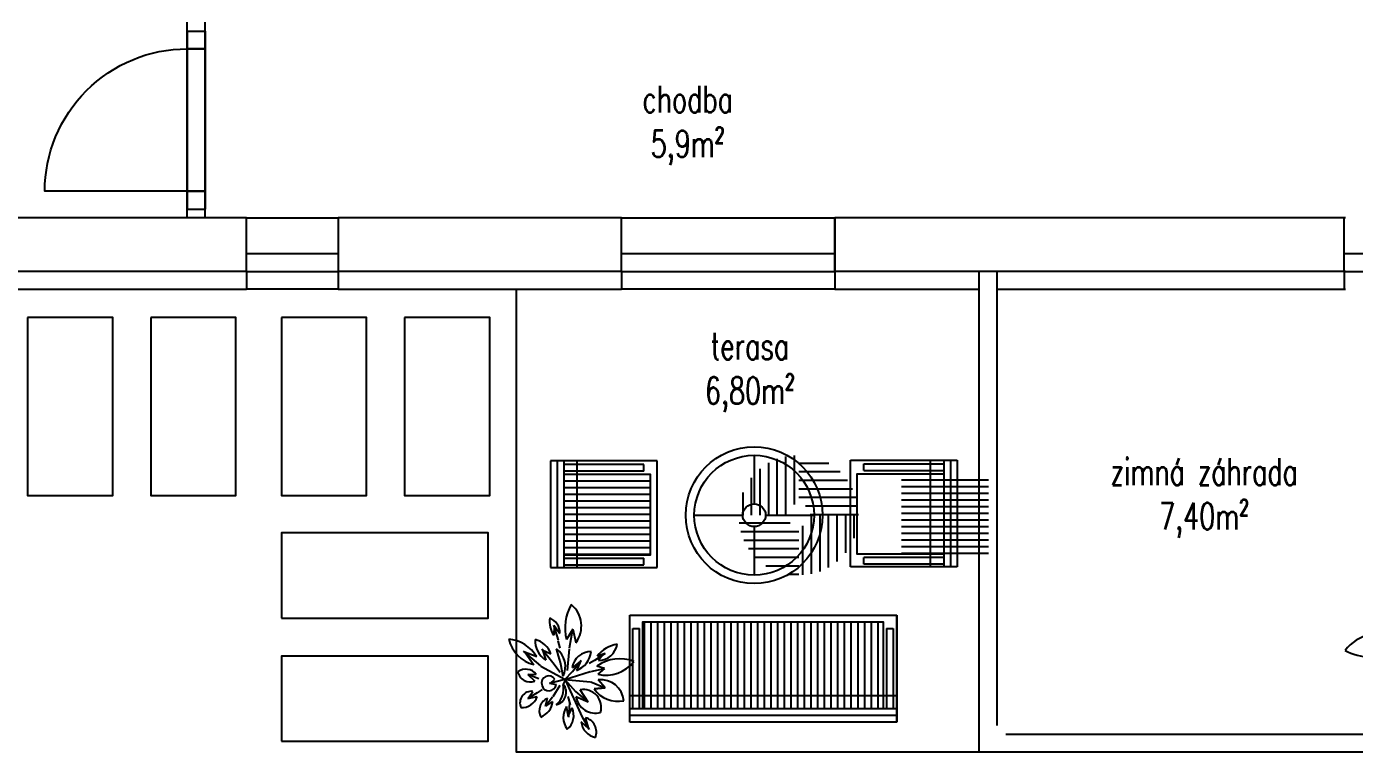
# Model space of a CAD drawing. Header units: millimetres. Extents: x 465413 to 948826, y 2516576 to 3795663.
# Drawn here: x 870302 to 877763, y 2788988 to 2793087 of the extents above; entities that cross this region are included whole.
import ezdxf

# ---------------------------------------------------------------- set-up
doc = ezdxf.new("R2010")
doc.units = ezdxf.units.MM
for name, color, linetype in [('DIM_100', 64, 'Continuous'), ('DVE_REZ', 1, 'Continuous'), ('FURNITURE', 161, 'Continuous'), ('MUR-POH', 64, 'Continuous'), ('MUR_POH', 64, 'Continuous'), ('MUR_REZ', 3, 'Continuous'), ('NAB_ZAR', 14, 'Continuous'), ('SAN-POH', 151, 'Continuous')]:
    doc.layers.add(name, color=color, linetype=linetype)
doc.styles.add('SIMPLEX', font='SIMPLEX.SHX', dxfattribs={"width": 0.7})

# ---------------------------------------------------------------- blocks, each defined once
blk = doc.blocks.new('*X34')
at = {"color": 0}
for p, q in [((18.75, 13.6655), (18.75, 14.3155)), ((18.8, 13.6655), (18.8, 14.3155)), ((18.85, 13.6655), (18.85, 14.3155)), ((18.9, 13.6655), (18.9, 14.3155)), ((18.95, 13.6655), (18.95, 14.3155)), ((19, 13.6655), (19, 14.3155)), ((19.05, 13.6655), (19.05, 14.3155)), ((19.1, 13.6655), (19.1, 14.3155)), ((19.15, 13.6655), (19.15, 14.3155)), ((19.2, 13.6655), (19.2, 14.3155)), ((19.25, 13.6655), (19.25, 14.3155)), ((19.3, 13.6655), (19.3, 14.3155))]:
    blk.add_line(p, q, dxfattribs=at)
blk = doc.blocks.new('*X35')
at = {"color": 0}
for p, q in [((18.7, 13.4478), (18.7, 14.0978)), ((18.75, 13.4478), (18.75, 14.0978)), ((18.8, 13.4478), (18.8, 14.0978)), ((18.85, 13.4478), (18.85, 14.0978)), ((18.9, 13.4478), (18.9, 14.0978)), ((18.95, 13.4478), (18.95, 14.0978)), ((19, 13.4478), (19, 14.0978)), ((19.05, 13.4478), (19.05, 14.0978)), ((19.1, 13.4478), (19.1, 14.0978)), ((19.15, 13.4478), (19.15, 14.0978)), ((19.2, 13.4478), (19.2, 14.0978)), ((19.25, 13.4478), (19.25, 14.0978)), ((19.3, 13.4478), (19.3, 14.0978)), ((19.35, 13.4478), (19.35, 14.0978)), ((19.4, 13.4478), (19.4, 14.0978)), ((19.45, 13.4478), (19.45, 14.0978)), ((19.5, 13.4478), (19.5, 14.0978)), ((19.55, 13.4478), (19.55, 14.0978)), ((19.6, 13.4478), (19.6, 14.0978)), ((19.65, 13.4478), (19.65, 14.0978)), ((19.7, 13.4478), (19.7, 14.0978)), ((19.75, 13.4478), (19.75, 14.0978)), ((19.8, 13.4478), (19.8, 14.0978)), ((19.85, 13.4478), (19.85, 14.0978)), ((19.9, 13.4478), (19.9, 14.0978)), ((19.95, 13.4478), (19.95, 14.0978)), ((20, 13.4478), (20, 14.0978)), ((20.05, 13.4478), (20.05, 14.0978)), ((20.1, 13.4478), (20.1, 14.0978)), ((20.15, 13.4478), (20.15, 14.0978)), ((20.2, 13.4478), (20.2, 14.0978)), ((20.25, 13.4478), (20.25, 14.0978)), ((20.3, 13.4478), (20.3, 14.0978)), ((20.35, 13.4478), (20.35, 14.0978)), ((20.4, 13.4478), (20.4, 14.0978)), ((20.45, 13.4478), (20.45, 14.0978))]:
    blk.add_line(p, q, dxfattribs=at)
blk = doc.blocks.new('*X36')
at = {"color": 0}
for p, q in [((30.188, 18.525), (30.452, 18.525)), ((30.188, 18.45), (30.552, 18.45)), ((30.188, 18.375), (30.617, 18.375)), ((30.188, 18.3), (30.661, 18.3)), ((30.188, 18.225), (30.69, 18.225)), ((30.249, 18.15), (30.707, 18.15)), ((30.288, 18.075), (30.713, 18.075)), ((29.667, 18), (30.112, 18)), ((29.681, 17.925), (30.188, 17.925)), ((29.708, 17.85), (30.188, 17.85)), ((29.749, 17.775), (30.188, 17.775)), ((29.809, 17.7), (30.188, 17.7)), ((29.901, 17.625), (30.188, 17.625)), ((30.097, 17.55), (30.188, 17.55))]:
    blk.add_line(p, q, dxfattribs=at)
blk = doc.blocks.new('*X37')
at = {"color": 0}
for p, q in [((29.925, 18.068), (29.925, 18.526)), ((30, 18.068), (30, 18.561)), ((30.075, 18.068), (30.075, 18.582)), ((30.15, 18.162), (30.15, 18.592)), ((29.85, 18.068), (29.85, 18.474)), ((29.775, 18.068), (29.775, 18.397)), ((29.7, 18.068), (29.7, 18.268)), ((30.3, 17.554), (30.3, 18.068)), ((30.375, 17.576), (30.375, 18.068)), ((30.45, 17.61), (30.45, 18.068)), ((30.525, 17.662), (30.525, 18.068)), ((30.6, 17.739), (30.6, 18.068)), ((30.675, 17.867), (30.675, 18.068)), ((30.225, 17.544), (30.225, 17.974))]:
    blk.add_line(p, q, dxfattribs=at)
blk = doc.blocks.new('TREE_P~1')
at = {"color": 0, "linetype": 'ByBlock'}
for p, q in [((-91, 617), (-146, 823)), ((-144, 815), (-141, 678)), ((-144, 785), (-67, 675)), ((-74, 518), (-92, 615)), ((88, 731), (13, 620)), ((68, 497), (88, 731)), ((88, 731), (145, 597)), ((227, 448), (396, 643)), ((396, 643), (233, 575)), ((356, 462), (396, 643)), ((396, 643), (356, 462)), ((58, 51), (61, 490)), ((-686, 433), (-460, 411)), ((-411, 286), (-686, 433)), ((-683, 433), (-557, 280)), ((-25, 213), (-158, 402)), ((-155, 398), (-23, 279)), ((-144, 381), (-86, 225)), ((58, 51), (227, 439)), ((227, 439), (227, 439)), ((-587, 150), (-847, 156)), ((-838, 156), (-686, 209)), ((-830, 158), (-686, 104)), ((-70, 138), (-396, 279)), ((58, 51), (-25, 213)), ((58, 51), (301, 157)), ((531, 301), (300, 239)), ((301, 157), (531, 301)), ((531, 301), (386, 139)), ((735, 131), (964, 180)), ((955, 178), (762, 184)), ((953, 178), (804, 94)), ((-454, 136), (-580, 144)), ((58, 51), (-265, -257)), ((-75, 14), (-259, -53)), ((58, 51), (49, -99)), ((58, 51), (68, 53)), ((68, 53), (735, 131)), ((68, 53), (70, 55)), ((70, 55), (124, 4)), ((342, 14), (483, 8)), ((449, 9), (666, -79)), ((642, -75), (541, 21)), ((-259, -53), (-528, -153)), ((-519, -150), (-412, -35)), ((-515, -148), (-337, -147)), ((46, -196), (7, -102)), ((49, -99), (41, -212)), ((41, -205), (92, -109)), ((129, -57), (273, -223)), ((663, -78), (489, -55)), ((-277, -256), (-593, -450)), ((-587, -447), (-440, -272)), ((272, -229), (376, -379)), ((378, -381), (343, -249)), ((-560, -430), (-329, -360)), ((-80, -354), (-204, -503)), ((-204, -504), (-64, -427)), ((-203, -502), (-165, -368)), ((104, -354), (129, -446)), ((129, -446), (167, -623)), ((379, -386), (264, -311)), ((164, -610), (84, -507)), ((167, -623), (187, -469))]:
    blk.add_line(p, q, dxfattribs=at)
for centre, radius, start, end in [((621, 817), 639, 140.563, 197.8988), ((-346, 896), 575, 328.6458, 34.5329), ((265, 966), 498, 170.3029, 215.3262), ((-373, 767), 319, 343.2534, 62.5239), ((608, 493), 384, 77.7318, 167.6805), ((208, 924), 485, 287.7269, 353.3689), ((-832, 148), 455, 35.1725, 122.5976), ((-512, 1038), 759, 221.8384, 266.6027), ((55, 507), 315, 161.4501, 243.415), ((-406, 259), 384, 2.9136, 65.0019), ((590, 202), 293, 55.2824, 172.6291), ((430, 464), 328, 262.2896, 356.2544), ((-772, -49), 272, 71.6414, 139.5892), ((966, 46), 246, 51.1111, 145.9654), ((865, 380), 292, 257.8549, 330.7421), ((-803, 480), 394, 243.5199, 287.2599), ((-249, -205), 350, 44.3837, 127.1057), ((-389, -2096), 2171, 79.6239, 91.8656), ((202, -190), 210, 354.7987, 111.9005), ((100, -333), 335, 21.6922, 85.2277), ((578, -268), 292, 21.4559, 97.3107), ((-396, -415), 380, 92.4489, 147.0817), ((-577, 134), 369, 248.0932, 310.529), ((34, -216), 118, 103.4106, 268.148), ((46, -217), 118, 262.5922, 66.6581), ((746, 150), 329, 218.6232, 288.4099), ((-299, -859), 603, 103.499, 156.8265), ((229, -522), 296, 1.4924, 67.3597), ((-812, -49), 574, 265.8156, 327.2626), ((-91, -572), 217, 109.8936, 199.3062), ((-275, -434), 211, 264.4232, 2.0221), ((490, -290), 227, 185.1842, 278.9266), ((257, -587), 190, 155.1092, 275.9038), ((41, -678), 255, 337.3115, 55.0978)]:
    blk.add_arc(centre, radius, start, end, dxfattribs=at)

msp = doc.modelspace()

# ---------------------------------------------------------------- linework, layer by layer
at = {"layer": 'DVE_REZ', "linetype": 'ByBlock'}
msp.add_lwpolyline([(871204.8, 2792161.8), (870404.8, 2792161.8, -0.414214), (871204.8, 2792961.8)], format="xyb", dxfattribs=at)
at = {"layer": 'FURNITURE'}
for p, q in [((873845.6, 2790648), (873245.6, 2790648)), ((873245.6, 2790648), (873245.6, 2790048)), ((873283.1, 2790648), (873283.1, 2790048)), ((873320.6, 2790648), (873320.6, 2790048)), ((873395.6, 2790048), (873395.6, 2790648)), ((873845.6, 2790048), (873845.6, 2790648)), ((874390.2, 2790678.9), (874390.2, 2790406.6)), ((874930.9, 2790051.8), (874930.9, 2790651.8)), ((874930.9, 2790651.8), (875530.9, 2790651.8)), ((875380.9, 2790051.8), (875380.9, 2790651.8)), ((875455.9, 2790651.8), (875455.9, 2790051.8)), ((875493.4, 2790651.8), (875493.4, 2790051.8)), ((875530.9, 2790651.8), (875530.9, 2790051.8)), ((873770.6, 2790627), (873320.6, 2790627)), ((873770.6, 2790589.5), (873320.6, 2790589.5)), ((873808.1, 2790570.7), (873320.6, 2790570.7)), ((873770.6, 2790589.5), (873770.6, 2790627)), ((874968.4, 2790574.6), (875455.9, 2790574.6)), ((875005.9, 2790630.8), (875455.9, 2790630.8)), ((875005.9, 2790593.3), (875005.9, 2790630.8)), ((875005.9, 2790593.3), (875455.9, 2790593.3)), ((874053.9, 2790342.6), (874326.1, 2790342.6)), ((874390.2, 2790278.5), (874390.2, 2790006.2)), ((874454.2, 2790342.6), (874726.5, 2790342.6)), ((875455.9, 2790123.5), (874968.4, 2790123.5)), ((873245.6, 2790048), (873845.6, 2790048)), ((873320.6, 2790119.7), (873808.1, 2790119.7)), ((873320.6, 2790100.9), (873770.6, 2790100.9)), ((873320.6, 2790063.4), (873770.6, 2790063.4)), ((873770.6, 2790063.4), (873770.6, 2790100.9)), ((875530.9, 2790051.8), (874930.9, 2790051.8)), ((875455.9, 2790104.8), (875005.9, 2790104.8)), ((875005.9, 2790067.3), (875005.9, 2790104.8)), ((875455.9, 2790067.3), (875005.9, 2790067.3)), ((873692.4, 2789180.4), (873692.4, 2789780.4)), ((873692.4, 2789780.4), (875192.4, 2789780.4)), ((875192.4, 2789180.4), (875192.4, 2789780.4)), ((875192.4, 2789780.4), (875192.4, 2789180.4)), ((873707.8, 2789255.4), (873707.8, 2789705.4)), ((873707.8, 2789705.4), (873745.3, 2789705.4)), ((873745.3, 2789255.4), (873745.3, 2789705.4)), ((873764.1, 2789255.4), (873764.1, 2789742.9)), ((875115.1, 2789742.9), (875115.1, 2789255.4)), ((875133.9, 2789705.4), (875133.9, 2789255.4)), ((875133.9, 2789705.4), (875171.4, 2789705.4)), ((875171.4, 2789705.4), (875171.4, 2789255.4)), ((873692.4, 2789330.4), (875192.4, 2789330.4)), ((875192.4, 2789255.4), (873692.4, 2789255.4)), ((875192.4, 2789217.9), (873692.4, 2789217.9)), ((875192.4, 2789180.4), (873692.4, 2789180.4))]:
    msp.add_line(p, q, dxfattribs=at)
for points in [[(873320.6, 2790570.7), (873320.6, 2790119.7), (873808.1, 2790119.7), (873808.1, 2790570.7)], [(875455.9, 2790574.6), (875455.9, 2790123.5), (874968.4, 2790123.5), (874968.4, 2790574.6)], [(875115.1, 2789255.4), (873764.1, 2789255.4), (873764.1, 2789742.9), (875115.1, 2789742.9)]]:
    msp.add_lwpolyline(points, close=True, dxfattribs=at)
for radius in [384.4, 336.3, 64.1]:
    msp.add_circle((874390.2, 2790342.6), radius, dxfattribs=at)
at = {"layer": 'MUR-POH', "color": 6}
msp.add_lwpolyline([(871204.8, 2792011.8), (871204.8, 2792161.8)], dxfattribs=at)
at = {"layer": 'MUR-POH', "color": 252, "flags": 128}
for points in [[(870308.1, 2791453.5), (870308.1, 2790453.1), (870786.1, 2790453.1), (870786.1, 2791453.5)], [(870999.7, 2791453.5), (870999.7, 2790453.1), (871477.8, 2790453.1), (871477.8, 2791453.5)], [(871734.6, 2791453.5), (871734.6, 2790453.1), (872212.7, 2790453.1), (872212.7, 2791453.5)], [(872426.2, 2791453.5), (872426.2, 2790453.1), (872904.3, 2790453.1), (872904.3, 2791453.5)], [(871734.6, 2789764.8), (872895.3, 2789764.8), (872895.3, 2790242.9), (871734.6, 2790242.9)], [(871734.6, 2789073.2), (872895.3, 2789073.2), (872895.3, 2789551.2), (871734.6, 2789551.2)]]:
    msp.add_lwpolyline(points, close=True, dxfattribs=at)
at = {"layer": 'MUR_POH'}
for p, q in [((869762.9, 2791611.8), (871537, 2791611.8)), ((872052.6, 2791611.8), (873644.2, 2791611.8)), ((874844.2, 2791611.8), (875654.8, 2791611.8)), ((875754.8, 2791611.8), (877712.3, 2791611.8))]:
    msp.add_line(p, q, dxfattribs=at)
at = {"layer": 'MUR_POH', "flags": 128}
for points in [[(871537, 2792011.8), (872052.6, 2792011.8)], [(873644.2, 2792011.8), (874844.2, 2792011.8)], [(871537, 2791711.8), (871537, 2791611.8)], [(872052.6, 2791711.8), (872052.6, 2791611.8)], [(873644.2, 2791711.8), (873644.2, 2791611.8)], [(874844.2, 2791711.8), (874844.2, 2791611.8)], [(877704.8, 2791711.8), (877704.8, 2791611.8)], [(872052.6, 2791611.8), (871537, 2791611.8)], [(874844.2, 2791611.8), (873644.2, 2791611.8)]]:
    msp.add_lwpolyline(points, dxfattribs=at)
at = {"layer": 'MUR_REZ', "flags": 128}
for points in [[(871204.8, 2792961.8), (871204.8, 2793111.8)], [(871304.8, 2792961.8), (871304.8, 2793111.8)], [(871204.8, 2792961.8), (871304.8, 2792961.8)], [(871204.8, 2792161.8), (871304.8, 2792161.8)], [(871304.8, 2792161.8), (871204.8, 2792161.8)], [(871204.8, 2792161.8), (871304.8, 2792161.8)], [(871304.8, 2792011.8), (871304.8, 2792161.8)], [(871304.8, 2792161.8), (871304.8, 2792061.8)], [(871304.8, 2792161.8), (871304.8, 2792104.7)], [(871537, 2792011.8), (869762.9, 2792011.8)], [(871537, 2791711.8), (871537, 2792011.8)], [(872052.6, 2792011.8), (872052.6, 2791711.8)], [(873644.2, 2792011.8), (872052.6, 2792011.8)], [(873644.2, 2791711.8), (873644.2, 2792011.8)], [(877712.3, 2792011.8), (874844.2, 2792011.8)], [(874844.2, 2792011.8), (874844.2, 2791711.8)], [(877704.8, 2791711.8), (877704.8, 2792011.8)], [(871537, 2791711.8), (869762.9, 2791711.8)], [(873644.2, 2791711.8), (872052.6, 2791711.8)], [(877712.3, 2791711.8), (874844.2, 2791711.8)]]:
    msp.add_lwpolyline(points, dxfattribs=at)
at = {"layer": 'MUR_REZ'}
msp.add_lwpolyline([(874844.2, 2791711.8), (874844.2, 2792011.8)], dxfattribs=at)
at = {"layer": 'MUR_REZ', "color": 6}
msp.add_lwpolyline([(878704.8, 2789011.9), (873054.8, 2789011.9), (873054.8, 2791611.8)], dxfattribs=at)
at = {"layer": 'NAB_ZAR'}
for p, q in [((871204.8, 2793061.8), (871304.8, 2793061.8)), ((871204.8, 2792961.8), (871304.8, 2792961.8)), ((871204.8, 2792061.8), (871304.8, 2792061.8))]:
    msp.add_line(p, q, dxfattribs=at)
at = {"layer": 'NAB_ZAR', "flags": 128}
for points in [[(871204.8, 2793061.8), (871204.8, 2792961.8)], [(871304.8, 2793061.8), (871304.8, 2792961.8)], [(871204.8, 2792161.8), (871204.8, 2792961.8)], [(871204.8, 2792961.8), (871304.8, 2792961.8)], [(871304.8, 2792961.8), (871204.8, 2792961.8)], [(871204.8, 2792961.8), (871204.8, 2792161.8)], [(871304.8, 2792961.8), (871304.8, 2792161.8)], [(871304.8, 2792161.8), (871304.8, 2792961.8)], [(871204.8, 2792161.8), (871204.8, 2792061.8)], [(877704.8, 2791811.8), (878704.8, 2791811.8)], [(877704.8, 2791711.8), (878704.8, 2791711.8)]]:
    msp.add_lwpolyline(points, dxfattribs=at)
at = {"layer": 'SAN-POH'}
for points in [[(871537, 2791811.8), (872052.6, 2791811.8)], [(873644.2, 2791811.8), (874844.2, 2791811.8)], [(871537, 2791711.8), (872052.6, 2791711.8)], [(873644.2, 2791711.8), (874844.2, 2791711.8)]]:
    msp.add_lwpolyline(points, dxfattribs=at)
at = {"layer": 'SAN-POH', "flags": 128}
for points in [[(875654.8, 2789011.9), (875654.8, 2791711.8)], [(875754.8, 2789161.9), (875754.8, 2791711.8)], [(878704.8, 2789111.9), (875804.8, 2789111.9)], [(878704.8, 2789011.9), (873354.8, 2789011.9)]]:
    msp.add_lwpolyline(points, dxfattribs=at)

# ---------------------------------------------------------------- block references
at = {"layer": 'FURNITURE', "xscale": 640.5984595897514, "yscale": 640.5984595897514, "zscale": 640.5984595897514}
for name in ['*X37', '*X36']:
    msp.add_blockref(name, (855302, 2778768.1), dxfattribs=at)
at = {"layer": 'FURNITURE', "color": 8, "yscale": 750, "zscale": 750}
for p, xscale, rotation in [((863071.5, 2804598), 750, 270), ((885955, 2804601.9), -750, 90)]:
    msp.add_blockref('*X34', p, dxfattribs=dict(at, xscale=xscale, rotation=rotation))
at = {"layer": 'FURNITURE', "color": 8, "xscale": 750, "yscale": 750, "zscale": 750}
msp.add_blockref('*X35', (859748.6, 2779169.5), dxfattribs=at)
at = {"layer": 'MUR_POH'}
for p, xscale, yscale, zscale, rotation in [((878292.5, 2789535.1), 0.4864160123164011, 0.4864160123164011, 0.4864160123164011, 21.6468322271152), ((873303.1, 2789433.9), 0.3418973820440324, 0.3418973820440324, 0.3418973820440324, 287.9016214688291)]:
    msp.add_blockref('TREE_P~1', p, dxfattribs=dict(at, xscale=xscale, yscale=yscale, zscale=zscale, rotation=rotation))

# ---------------------------------------------------------------- texts
at = {"layer": 'DIM_100', "color": 1, "char_height": 150, "attachment_point": 5, "style": 'SIMPLEX'}
for s, insert in [('{chodba\\P5,9m²}', (874016, 2792530.8)), ('{terasa\\P6,80m²}', (874366.1, 2791144.6)), ('{zimná záhrada\\P7,40m²}', (876917.7, 2790439.2))]:
    msp.add_mtext(s, dxfattribs=dict(at, insert=insert))

doc.saveas('drawing.dxf')
